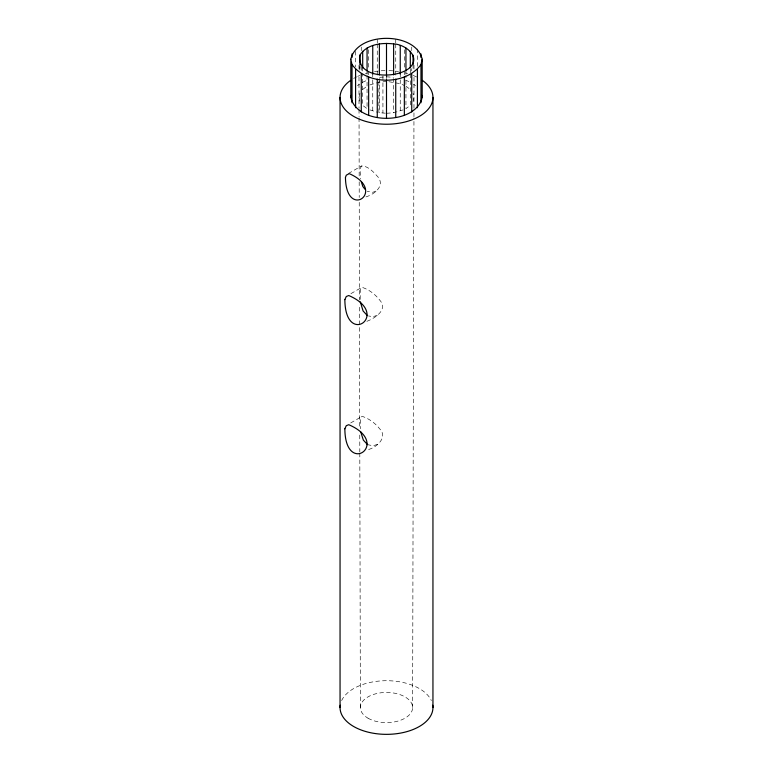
<?xml version="1.0" encoding="UTF-8"?>
<svg xmlns="http://www.w3.org/2000/svg" width="773" height="773" viewBox="0 0 773 773"><rect width="100%" height="100%" fill="white"/><g stroke="black" fill="none" stroke-linecap="round" stroke-linejoin="round"><path stroke-width="0.58" stroke-dasharray="3.87 2.9" d="M412.627 707.537L413.951 117.911M413.951 116.704L413.97 109.476M413.97 108.268L413.999 74.759M359.938 93.311L359.001 97.417L359.03 108.268M413.062 101.524L413.999 97.417L413.062 93.311M365.919 196.931C373.9 194.448 384.983 186.486 378.316 177.355C374.006 172.543 368.46 165.934 361.493 165.963L360.025 169.055L360.556 178.93M366.856 321.326C374.895 318.205 388.693 309.702 379.495 299.827C375.214 294.339 369.194 289.769 362.643 287.508L361.271 287.672L360.295 288.86L360.189 299.74M368.615 449.49C376.924 447.219 388.22 437.132 379.572 428.686C375.301 423.285 369.32 418.831 362.856 416.57L361.493 416.724L360.556 417.893L360.44 428.773M357.484 85.687L359.377 84.267M362.692 89.475L367.059 86.19M348.362 173.548L361.493 165.963M350.884 293.672L361.271 287.672M350.662 422.976L361.493 416.724M362.324 82.382L367.6 80.044M369.9 84.933L379.379 82.083L386.5 81.542M386.5 113.293L393.621 112.752L403.1 109.901M377.272 315.307L372.982 316.688L368.489 315.954M377.495 444.369L373.127 445.75L367.59 444.678M376.036 191.095L372.847 192.274L367.185 191.289M379.572 77.339L386.5 76.807L393.428 77.339M378.876 81.629L378.876 112.636L385.312 113.196M388.877 81.725L400.25 83.668L404.994 85.774M369.9 109.901L377.852 112.385M405.4 80.044L410.676 82.382M413.623 84.267L415.516 85.687M405.941 86.19L410.308 89.475M359.86 101.195L359.001 97.417L359.001 74.759M359.03 109.476L359.049 116.704M359.049 117.911L359.184 176.998M359.194 181.819L359.223 197.492M359.242 202.313L359.455 299.982M359.474 307.219L359.745 429.005M359.764 435.035L359.803 451.915M359.803 453.113L360.373 707.537M417.41 48.95L417.41 66.845M413.999 65.212L413.999 69.985M413.062 64.555L413.062 70.652M411.738 47.066L411.738 50.651M411.738 68.536L411.738 70.923M410.308 69.203L410.308 72.778M410.308 73.976L410.308 105.35L405.941 108.645L405.941 75.454M405.941 70.478L405.941 74.266M404.347 49.762L404.347 70.034M404.347 71.222L404.347 74.797M400.25 73L400.25 111.167M395.737 39.355L395.737 42.93M395.737 44.119L395.737 77.513M393.621 78.508L393.621 112.752M386.5 75.126L386.5 78.711M382.925 76.054L382.925 113.022M379.379 78.508L379.388 112.752M377.263 39.355L377.263 42.93M377.263 44.119L377.263 77.513M372.75 73L372.75 111.167M368.653 49.762L368.653 70.034M368.653 71.222L368.653 74.797M367.059 70.478L367.059 74.266M367.059 75.454L367.059 108.645L362.692 105.35L362.692 73.976M362.692 67.193L362.692 72.778M361.262 47.066L361.262 50.651M361.31 66.459L361.31 71.232M359.938 64.555L359.938 70.652M359.86 66.613L359.86 70.188M359.001 65.212L359.001 69.985M355.59 51.337L355.59 66.845M341.637 700.589A46.448 26.813 0 0 1 386.5 680.713A46.448 26.813 0 0 1 431.363 700.589M353.657 78.45A46.448 26.813 0 0 1 356.633 76.875M357.686 76.382A46.448 26.813 0 0 1 359.87 75.445M365.397 73.522A46.448 26.813 0 0 1 367.6 72.923M374.48 71.512A46.448 26.813 0 0 1 386.5 70.604M388.916 70.633A46.448 26.813 0 0 1 398.52 71.512M405.4 72.923A46.448 26.813 0 0 1 407.603 73.522M413.13 75.445A46.448 26.813 0 0 1 417.391 77.387M368.025 718.204A26.127 15.083 0 0 0 411.738 711.44A26.127 15.083 0 0 0 379.736 692.966A26.127 15.083 0 0 0 368.025 718.204"/><path stroke-width="1.16" d="M350.816 59.25C357.116 31.384 415.884 31.384 422.184 59.25L422.184 97.417C415.884 125.294 357.116 125.294 350.816 97.417L350.816 59.25L352.024 64.584L352.024 102.751M359.938 55.144C355.899 79.252 398.453 79.126 410.308 67.193C420.985 56.11 404.598 44.148 393.621 43.916C381.785 42.525 366.827 44.109 359.938 55.144L359.938 64.69M350.816 97.417L351.3 95.282M420.976 102.751L420.976 64.584L422.184 59.25M352.024 64.584C367.185 85.388 405.815 85.388 420.976 64.584M367.388 315.616L363.088 310.968L360.324 301.885M367.59 444.678L363.339 440.098L360.653 431.721M364.885 189.153L362.846 186.496L361.3 181.858M421.7 95.282L422.184 97.417M432.948 97.417L432.948 707.537M420.976 53.917L420.976 57.502M417.41 69.56L417.41 107.718M413.062 55.144L413.062 64.69M411.738 73.822L411.738 111.988M410.308 51.318L410.308 68.014M405.941 48.032L405.941 70.691M404.347 77.097L404.347 115.264M400.25 45.51L400.25 74.131M395.737 79.155L395.737 117.322M393.621 43.916L393.621 74.923M386.5 43.375L386.5 75.58M386.5 79.861L386.5 118.018M379.379 43.916L379.379 74.923M377.263 79.155L377.263 117.322M372.75 45.51L372.75 74.131M368.653 77.097L368.653 115.264M367.059 48.032L367.059 70.691M362.692 51.318L362.692 68.014M361.262 73.822L361.262 111.988M355.59 69.56L355.59 107.718M352.024 53.917L352.024 57.502M340.052 97.417L340.052 707.537M432.774 705.198A46.448 26.813 0 0 1 386.5 734.35A46.448 26.813 0 0 1 340.226 705.198M422.396 80.402A46.448 26.813 0 0 1 418.251 116.984A46.448 26.813 0 0 1 354.749 116.984A46.448 26.813 0 0 1 350.604 80.402M345.444 177.471C346.14 221.349 387.978 190.525 349.203 173.635L346.275 175.191L345.444 177.471M344.864 299.615C345.077 348.188 391.93 314.089 348.758 295.528L346.275 296.513L344.864 299.615M344.864 428.793C345.077 477.366 391.93 443.277 348.758 424.706L346.275 425.691L344.864 428.793"/></g></svg>
